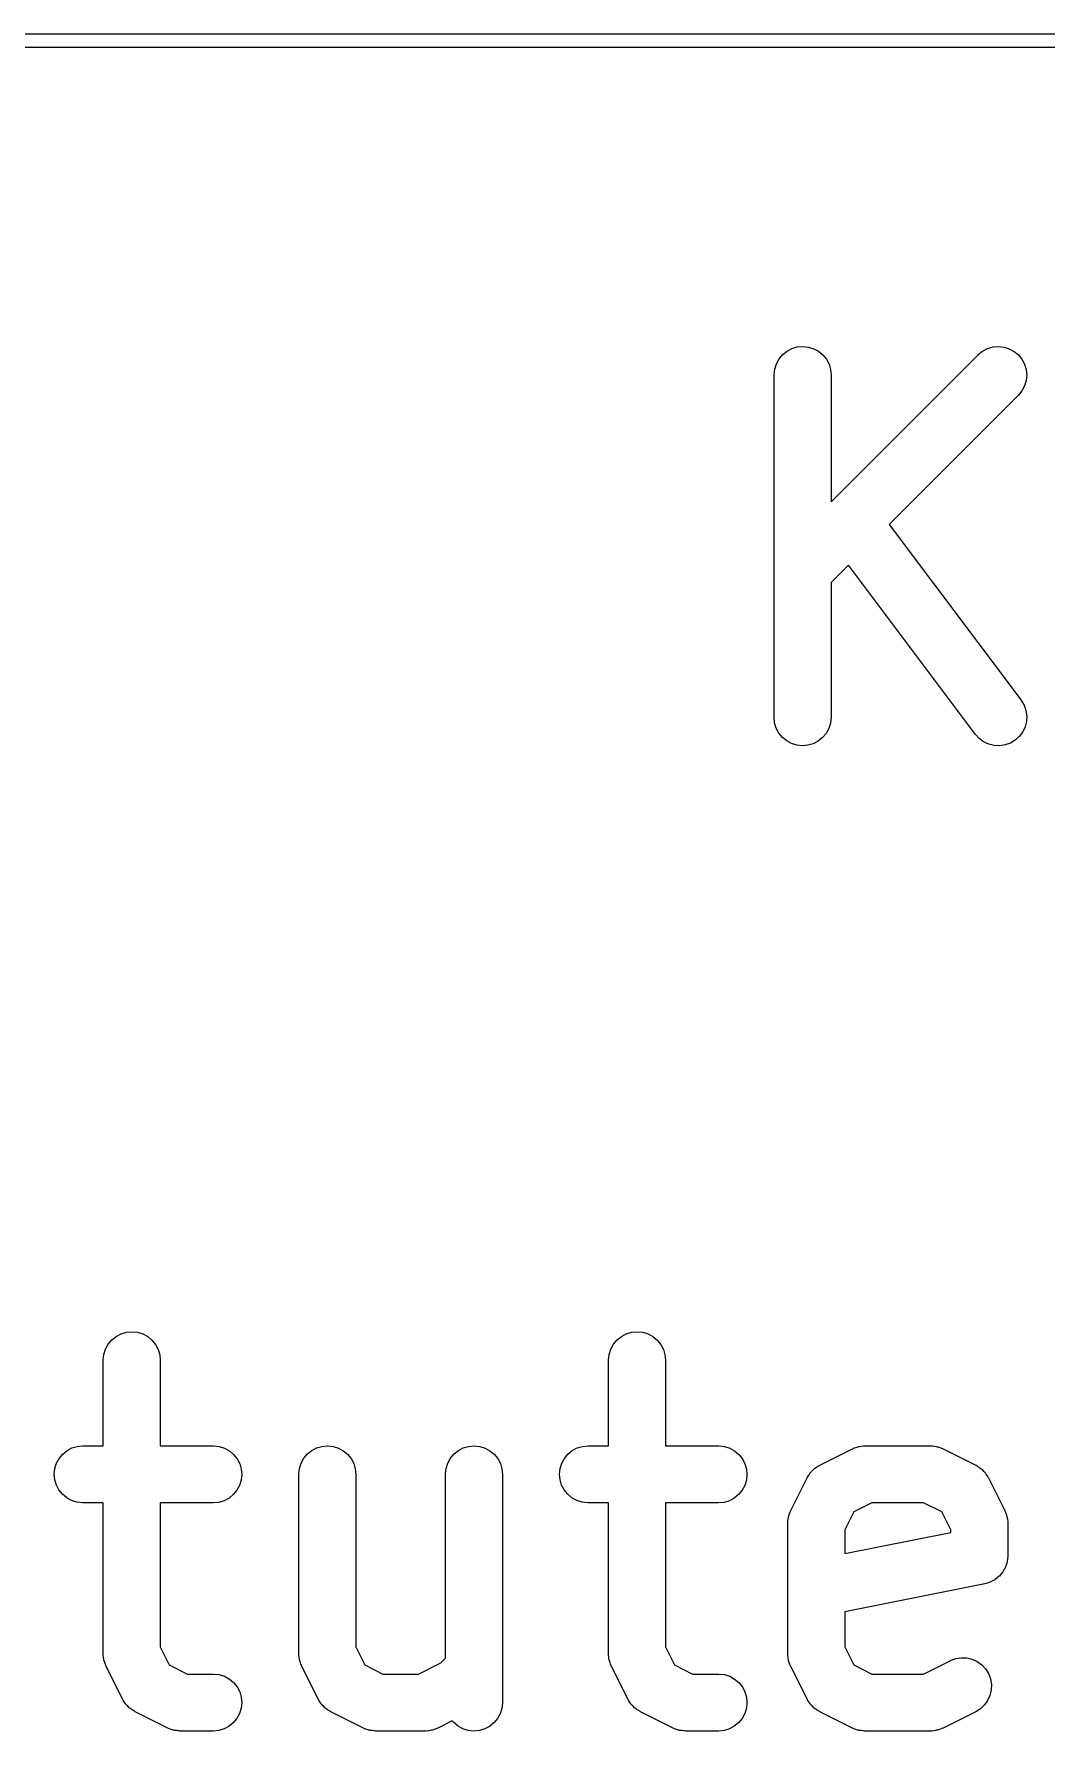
# Model space of a CAD drawing. Extents: x 60 to 191, y -145 to -39.
# Drawn here: x 92.64 to 101.51, y -53.68 to -38.8 of the extents above; entities that cross this region are included whole.
import ezdxf

# ---------------------------------------------------------------- set-up
doc = ezdxf.new("R2010")
doc.units = 0
doc.header["$MEASUREMENT"] = 0
doc.layers.add('BLACK', color=7, linetype='CONTINUOUS')

msp = doc.modelspace()

# ---------------------------------------------------------------- linework, layer by layer
at = {"layer": 'BLACK', "linetype": 'CONTINUOUS'}
for p, q in [((59.6929, -38.802), (190.497, -38.802)), ((190.44, -38.922), (59.75, -38.922)), ((99.1505, -41.6927), (99.174, -41.6499)), ((99.174, -41.6499), (99.2054, -41.6125)), ((99.2054, -41.6125), (99.2434, -41.582)), ((99.2434, -41.582), (99.2866, -41.5593)), ((99.2866, -41.5593), (99.3334, -41.5456)), ((99.3334, -41.5456), (99.382, -41.5411)), ((99.382, -41.5411), (99.4306, -41.5462)), ((99.4306, -41.5462), (99.4772, -41.5607)), ((99.4772, -41.5607), (99.5201, -41.5839)), ((99.5201, -41.5839), (99.5577, -41.615)), ((99.5577, -41.615), (99.5885, -41.6528)), ((99.6303, -42.9019), (100.918, -41.6144)), ((100.918, -41.6144), (100.92, -41.6119)), ((100.92, -41.6119), (100.958, -41.5815)), ((100.958, -41.5815), (101.002, -41.559)), ((101.002, -41.559), (101.049, -41.5454)), ((101.049, -41.5454), (101.097, -41.5412)), ((101.097, -41.5412), (101.146, -41.5464)), ((101.146, -41.5464), (101.192, -41.561)), ((101.192, -41.561), (101.235, -41.5844)), ((101.235, -41.5844), (101.273, -41.6156)), ((101.273, -41.6156), (101.303, -41.6535)), ((99.1303, -41.7877), (99.1357, -41.7392)), ((99.1303, -41.7911), (99.1303, -41.7877)), ((99.1303, -44.7911), (99.1303, -41.7911)), ((99.1357, -41.7392), (99.1505, -41.6927)), ((99.5885, -41.6528), (99.6114, -41.6959)), ((99.6114, -41.6959), (99.6255, -41.7426)), ((99.6255, -41.7426), (99.6303, -41.7911)), ((99.6303, -41.7911), (99.6303, -42.9019)), ((101.303, -41.6535), (101.326, -41.6967)), ((101.326, -41.6967), (101.34, -41.7434)), ((101.34, -41.7434), (101.345, -41.792)), ((101.345, -41.792), (101.34, -41.8406)), ((101.302, -41.9302), (101.271, -41.9679)), ((101.325, -41.8872), (101.302, -41.9302)), ((101.34, -41.8406), (101.325, -41.8872)), ((101.271, -41.9679), (100.139, -43.1003)), ((100.139, -43.1003), (101.295, -44.6411)), ((99.7818, -43.4575), (99.6303, -43.609)), ((100.895, -44.9411), (99.7818, -43.4575)), ((99.6303, -43.609), (99.6303, -44.7911)), ((101.295, -44.6411), (101.297, -44.6439)), ((101.297, -44.6439), (101.321, -44.686)), ((101.321, -44.686), (101.337, -44.7321)), ((101.337, -44.7321), (101.344, -44.7804)), ((99.135, -44.8397), (99.1303, -44.7911)), ((99.1491, -44.8864), (99.135, -44.8397)), ((99.1721, -44.9295), (99.1491, -44.8864)), ((99.6101, -44.8896), (99.5866, -44.9324)), ((99.6248, -44.8431), (99.6101, -44.8896)), ((99.6303, -44.7946), (99.6248, -44.8431)), ((99.6303, -44.7911), (99.6303, -44.7946)), ((101.309, -44.9204), (101.279, -44.9595)), ((101.33, -44.8764), (101.309, -44.9204)), ((101.342, -44.8291), (101.33, -44.8764)), ((101.344, -44.7804), (101.342, -44.8291)), ((99.2029, -44.9673), (99.1721, -44.9295)), ((99.2405, -44.9984), (99.2029, -44.9673)), ((99.2834, -45.0216), (99.2405, -44.9984)), ((99.33, -45.036), (99.2834, -45.0216)), ((99.3785, -45.0411), (99.33, -45.036)), ((99.4271, -45.0367), (99.3785, -45.0411)), ((99.4739, -45.0229), (99.4271, -45.0367)), ((99.5172, -45.0003), (99.4739, -45.0229)), ((99.5552, -44.9698), (99.5172, -45.0003)), ((99.5866, -44.9324), (99.5552, -44.9698)), ((100.928, -44.9771), (100.895, -44.9411)), ((100.967, -45.006), (100.928, -44.9771)), ((101.011, -45.0268), (100.967, -45.006)), ((101.058, -45.0385), (101.011, -45.0268)), ((101.107, -45.0408), (101.058, -45.0385)), ((101.155, -45.0336), (101.107, -45.0408)), ((101.201, -45.0172), (101.155, -45.0336)), ((101.243, -44.9922), (101.201, -45.0172)), ((101.279, -44.9595), (101.243, -44.9922)), ((93.2934, -50.2859), (93.3248, -50.2485)), ((93.3248, -50.2485), (93.3628, -50.218)), ((93.3628, -50.218), (93.4061, -50.1953)), ((93.4061, -50.1953), (93.4529, -50.1816)), ((93.4529, -50.1816), (93.5015, -50.1771)), ((93.5015, -50.1771), (93.55, -50.1822)), ((93.55, -50.1822), (93.5966, -50.1967)), ((93.5966, -50.1967), (93.6395, -50.2199)), ((93.6395, -50.2199), (93.6771, -50.251)), ((93.6771, -50.251), (93.7079, -50.2888)), ((97.722, -50.2859), (97.7534, -50.2485)), ((97.7534, -50.2485), (97.7914, -50.218)), ((97.7914, -50.218), (97.8346, -50.1953)), ((97.8346, -50.1953), (97.8814, -50.1816)), ((97.8814, -50.1816), (97.93, -50.1771)), ((97.93, -50.1771), (97.9786, -50.1822)), ((97.9786, -50.1822), (98.0252, -50.1967)), ((98.0252, -50.1967), (98.0681, -50.2199)), ((98.0681, -50.2199), (98.1057, -50.251)), ((98.1057, -50.251), (98.1365, -50.2888)), ((93.2497, -50.4237), (93.2552, -50.3752)), ((93.2497, -50.4271), (93.2497, -50.4237)), ((93.2552, -50.3752), (93.2699, -50.3287)), ((93.2699, -50.3287), (93.2934, -50.2859)), ((93.7079, -50.2888), (93.7309, -50.3319)), ((93.7309, -50.3319), (93.745, -50.3786)), ((93.745, -50.3786), (93.7497, -50.4271)), ((97.6783, -50.4237), (97.6837, -50.3752)), ((97.6783, -50.4271), (97.6783, -50.4237)), ((97.6837, -50.3752), (97.6985, -50.3287)), ((97.6985, -50.3287), (97.722, -50.2859)), ((98.1365, -50.2888), (98.1594, -50.3319)), ((98.1594, -50.3319), (98.1735, -50.3786)), ((98.1735, -50.3786), (98.1783, -50.4271)), ((93.2497, -51.1771), (93.2497, -50.4271)), ((93.7497, -50.4271), (93.7497, -51.1771)), ((97.6783, -51.1771), (97.6783, -50.4271)), ((98.1783, -50.4271), (98.1783, -51.1771)), ((92.8407, -51.3303), (92.8639, -51.2873)), ((92.8639, -51.2873), (92.895, -51.2497)), ((92.895, -51.2497), (92.9328, -51.2189)), ((92.9328, -51.2189), (92.9759, -51.196)), ((92.9759, -51.196), (93.0226, -51.1819)), ((93.0226, -51.1819), (93.0711, -51.1771)), ((93.0711, -51.1771), (93.2497, -51.1771)), ((93.7497, -51.1771), (94.214, -51.1771)), ((94.214, -51.1771), (94.2175, -51.1772)), ((94.2175, -51.1772), (94.266, -51.1826)), ((94.266, -51.1826), (94.3125, -51.1974)), ((94.3125, -51.1974), (94.3552, -51.2209)), ((94.3552, -51.2209), (94.3926, -51.2522)), ((94.3926, -51.2522), (94.4232, -51.2903)), ((94.4232, -51.2903), (94.4458, -51.3335)), ((94.9842, -51.3287), (95.0077, -51.2859)), ((95.0077, -51.2859), (95.0391, -51.2485)), ((95.0391, -51.2485), (95.0771, -51.218)), ((95.0771, -51.218), (95.1203, -51.1953)), ((95.1203, -51.1953), (95.1672, -51.1816)), ((95.1672, -51.1816), (95.2157, -51.1771)), ((95.2157, -51.1771), (95.2643, -51.1822)), ((95.2643, -51.1822), (95.3109, -51.1967)), ((95.3109, -51.1967), (95.3538, -51.2199)), ((95.3538, -51.2199), (95.3914, -51.251)), ((95.3914, -51.251), (95.4222, -51.2888)), ((95.4222, -51.2888), (95.4451, -51.3319)), ((96.2699, -51.3287), (96.2934, -51.2859)), ((96.2934, -51.2859), (96.3248, -51.2485)), ((96.3248, -51.2485), (96.3628, -51.218)), ((96.3628, -51.218), (96.4061, -51.1953)), ((96.4061, -51.1953), (96.4529, -51.1816)), ((96.4529, -51.1816), (96.5015, -51.1771)), ((96.5015, -51.1771), (96.55, -51.1822)), ((96.55, -51.1822), (96.5966, -51.1967)), ((96.5966, -51.1967), (96.6395, -51.2199)), ((96.6395, -51.2199), (96.6771, -51.251)), ((96.6771, -51.251), (96.7079, -51.2888)), ((96.7079, -51.2888), (96.7309, -51.3319)), ((97.2692, -51.3303), (97.2925, -51.2873)), ((97.2925, -51.2873), (97.3236, -51.2497)), ((97.3236, -51.2497), (97.3614, -51.2189)), ((97.3614, -51.2189), (97.4044, -51.196)), ((97.4044, -51.196), (97.4512, -51.1819)), ((97.4512, -51.1819), (97.4997, -51.1771)), ((97.4997, -51.1771), (97.6783, -51.1771)), ((98.1783, -51.1771), (98.6426, -51.1771)), ((98.6426, -51.1771), (98.6461, -51.1772)), ((98.6461, -51.1772), (98.6945, -51.1826)), ((98.6945, -51.1826), (98.7411, -51.1974)), ((98.7411, -51.1974), (98.7838, -51.2209)), ((98.7838, -51.2209), (98.8212, -51.2522)), ((98.8212, -51.2522), (98.8518, -51.2903)), ((98.8518, -51.2903), (98.8744, -51.3335)), ((99.5308, -51.3464), (99.8165, -51.2035)), ((99.8165, -51.2035), (99.8196, -51.202)), ((99.8196, -51.202), (99.8265, -51.1995)), ((99.8265, -51.1995), (99.833, -51.196)), ((99.833, -51.196), (99.8494, -51.1911)), ((99.8494, -51.1911), (99.8654, -51.1852)), ((99.8654, -51.1852), (99.8727, -51.184)), ((99.8727, -51.184), (99.8797, -51.1819)), ((99.8797, -51.1819), (99.8967, -51.1802)), ((99.8967, -51.1802), (99.9136, -51.1776)), ((99.9136, -51.1776), (99.921, -51.1779)), ((99.921, -51.1779), (99.9283, -51.1771)), ((99.9283, -51.1771), (100.5, -51.1771)), ((100.5, -51.1771), (100.503, -51.1772)), ((100.503, -51.1772), (100.511, -51.178)), ((100.511, -51.178), (100.518, -51.1778)), ((100.518, -51.1778), (100.535, -51.1807)), ((100.535, -51.1807), (100.552, -51.1826)), ((100.552, -51.1826), (100.559, -51.1848)), ((100.559, -51.1848), (100.566, -51.1861)), ((100.566, -51.1861), (100.582, -51.1922)), ((100.582, -51.1922), (100.598, -51.1974)), ((100.598, -51.1974), (100.605, -51.2009)), ((100.605, -51.2009), (100.612, -51.2035)), ((100.612, -51.2035), (100.897, -51.3464)), ((92.8211, -51.4254), (92.8262, -51.3769)), ((92.8256, -51.474), (92.8211, -51.4254)), ((92.8262, -51.3769), (92.8407, -51.3303)), ((94.4458, -51.3335), (94.4596, -51.3803)), ((94.464, -51.4289), (94.4589, -51.4774)), ((94.4596, -51.3803), (94.464, -51.4289)), ((94.964, -51.4237), (94.9695, -51.3752)), ((94.964, -51.4271), (94.964, -51.4237)), ((94.964, -52.9986), (94.964, -51.4271)), ((94.9695, -51.3752), (94.9842, -51.3287)), ((95.4451, -51.3319), (95.4592, -51.3786)), ((95.4592, -51.3786), (95.464, -51.4271)), ((95.464, -51.4271), (95.464, -52.9396)), ((96.2497, -51.4237), (96.2552, -51.3752)), ((96.2497, -51.4271), (96.2497, -51.4237)), ((96.2497, -53.0379), (96.2497, -51.4271)), ((96.2552, -51.3752), (96.2699, -51.3287)), ((96.7309, -51.3319), (96.745, -51.3786)), ((96.745, -51.3786), (96.7497, -51.4271)), ((96.7497, -51.4271), (96.7497, -53.4271)), ((97.2497, -51.4254), (97.2548, -51.3769)), ((97.2541, -51.474), (97.2497, -51.4254)), ((97.2548, -51.3769), (97.2692, -51.3303)), ((98.8744, -51.3335), (98.8881, -51.3803)), ((98.8926, -51.4289), (98.8875, -51.4774)), ((98.8881, -51.3803), (98.8926, -51.4289)), ((99.2761, -51.7439), (99.419, -51.4582)), ((99.419, -51.4582), (99.4205, -51.4551)), ((99.4205, -51.4551), (99.4235, -51.4506)), ((99.4235, -51.4506), (99.4257, -51.4456)), ((99.4257, -51.4456), (99.4367, -51.4301)), ((99.4367, -51.4301), (99.4471, -51.4141)), ((99.4471, -51.4141), (99.4509, -51.4103)), ((99.4509, -51.4103), (99.454, -51.4059)), ((99.454, -51.4059), (99.4678, -51.3928)), ((99.4678, -51.3928), (99.4811, -51.3791)), ((99.4811, -51.3791), (99.4855, -51.3761)), ((99.4855, -51.3761), (99.4895, -51.3724)), ((99.4895, -51.3724), (99.5056, -51.3622)), ((99.5056, -51.3622), (99.5212, -51.3514)), ((99.5212, -51.3514), (99.5262, -51.3493)), ((99.5262, -51.3493), (99.5308, -51.3464)), ((100.897, -51.3464), (100.9, -51.348)), ((100.9, -51.348), (100.905, -51.3509)), ((100.905, -51.3509), (100.91, -51.3531)), ((100.91, -51.3531), (100.925, -51.3642)), ((100.925, -51.3642), (100.941, -51.3745)), ((100.941, -51.3745), (100.945, -51.3783)), ((100.945, -51.3783), (100.95, -51.3814)), ((100.95, -51.3814), (100.963, -51.3953)), ((100.963, -51.3953), (100.976, -51.4085)), ((100.976, -51.4085), (100.979, -51.413)), ((100.979, -51.413), (100.983, -51.4169)), ((100.983, -51.4169), (100.993, -51.433)), ((100.993, -51.433), (101.004, -51.4487)), ((101.004, -51.4487), (101.006, -51.4536)), ((101.006, -51.4536), (101.009, -51.4582)), ((101.009, -51.4582), (101.152, -51.7439)), ((92.8393, -51.5208), (92.8256, -51.474)), ((92.862, -51.564), (92.8393, -51.5208)), ((92.8925, -51.6021), (92.862, -51.564)), ((92.9299, -51.6334), (92.8925, -51.6021)), ((94.3902, -51.6045), (94.3523, -51.6354)), ((94.4213, -51.5669), (94.3902, -51.6045)), ((94.4445, -51.524), (94.4213, -51.5669)), ((94.4589, -51.4774), (94.4445, -51.524)), ((97.2679, -51.5208), (97.2541, -51.474)), ((97.2905, -51.564), (97.2679, -51.5208)), ((97.3211, -51.6021), (97.2905, -51.564)), ((97.3585, -51.6334), (97.3211, -51.6021)), ((98.8187, -51.6045), (98.7809, -51.6354)), ((98.8498, -51.5669), (98.8187, -51.6045)), ((98.873, -51.524), (98.8498, -51.5669)), ((98.8875, -51.4774), (98.873, -51.524)), ((92.9727, -51.6569), (92.9299, -51.6334)), ((93.0192, -51.6717), (92.9727, -51.6569)), ((93.0677, -51.6771), (93.0192, -51.6717)), ((93.0711, -51.6771), (93.0677, -51.6771)), ((93.2497, -51.6771), (93.0711, -51.6771)), ((93.2497, -52.9986), (93.2497, -51.6771)), ((94.214, -51.6771), (93.7497, -51.6771)), ((93.7497, -51.6771), (93.7497, -52.9396)), ((94.2626, -51.6724), (94.214, -51.6771)), ((94.3093, -51.6583), (94.2626, -51.6724)), ((94.3523, -51.6354), (94.3093, -51.6583)), ((97.4012, -51.6569), (97.3585, -51.6334)), ((97.4477, -51.6717), (97.4012, -51.6569)), ((97.4962, -51.6771), (97.4477, -51.6717)), ((97.4997, -51.6771), (97.4962, -51.6771)), ((97.6783, -51.6771), (97.4997, -51.6771)), ((97.6783, -52.9986), (97.6783, -51.6771)), ((98.6426, -51.6771), (98.1783, -51.6771)), ((98.1783, -51.6771), (98.1783, -52.9396)), ((98.6911, -51.6724), (98.6426, -51.6771)), ((98.7378, -51.6583), (98.6911, -51.6724)), ((98.7809, -51.6354), (98.7378, -51.6583)), ((99.2648, -51.7735), (99.2699, -51.7572)), ((99.2699, -51.7572), (99.2735, -51.7508)), ((99.2735, -51.7508), (99.2761, -51.7439)), ((99.8289, -51.7563), (99.7497, -51.9147)), ((99.9873, -51.6771), (99.8289, -51.7563)), ((100.441, -51.6771), (99.9873, -51.6771)), ((100.599, -51.7563), (100.441, -51.6771)), ((100.678, -51.9147), (100.599, -51.7563)), ((101.152, -51.7439), (101.153, -51.747)), ((101.153, -51.747), (101.156, -51.754)), ((101.156, -51.754), (101.159, -51.7604)), ((101.159, -51.7604), (101.164, -51.7768)), ((99.2497, -51.8522), (99.2506, -51.8449)), ((99.2497, -51.8557), (99.2497, -51.8522)), ((99.2497, -52.9986), (99.2497, -51.8557)), ((99.2504, -51.8376), (99.2533, -51.8207)), ((99.2506, -51.8449), (99.2504, -51.8376)), ((99.2533, -51.8207), (99.2552, -51.8037)), ((99.2552, -51.8037), (99.2574, -51.7967)), ((99.2574, -51.7967), (99.2586, -51.7895)), ((99.2586, -51.7895), (99.2648, -51.7735)), ((101.164, -51.7768), (101.17, -51.7928)), ((101.17, -51.7928), (101.171, -51.8001)), ((101.171, -51.8001), (101.174, -51.8072)), ((101.174, -51.8072), (101.175, -51.8242)), ((101.175, -51.8242), (101.178, -51.841)), ((101.178, -51.841), (101.178, -51.8484)), ((101.178, -51.8484), (101.178, -51.8557)), ((101.178, -51.8557), (101.178, -52.1414)), ((99.7497, -51.9147), (99.7497, -52.1222)), ((99.7497, -52.1222), (100.678, -51.9365)), ((100.678, -51.9365), (100.678, -51.9147)), ((101.173, -52.1934), (101.166, -52.2156)), ((101.176, -52.1681), (101.173, -52.1912)), ((101.173, -52.1912), (101.173, -52.1923)), ((101.173, -52.1923), (101.173, -52.1934)), ((101.178, -52.1449), (101.176, -52.1681)), ((101.178, -52.1414), (101.178, -52.1426)), ((101.178, -52.1426), (101.178, -52.1427)), ((101.178, -52.1427), (101.178, -52.1428)), ((101.178, -52.1428), (101.178, -52.1449)), ((101.065, -52.3506), (101.045, -52.3614)), ((101.066, -52.3499), (101.065, -52.3506)), ((101.067, -52.3494), (101.066, -52.3499)), ((101.085, -52.3347), (101.067, -52.3494)), ((101.103, -52.32), (101.085, -52.3347)), ((101.104, -52.3192), (101.103, -52.32)), ((101.105, -52.3185), (101.104, -52.3192)), ((101.12, -52.3005), (101.105, -52.3185)), ((101.135, -52.2827), (101.12, -52.3005)), ((101.136, -52.2808), (101.135, -52.2817)), ((101.135, -52.2817), (101.135, -52.2827)), ((101.147, -52.2603), (101.136, -52.2808)), ((101.158, -52.2399), (101.147, -52.2603)), ((101.159, -52.2379), (101.158, -52.2388)), ((101.158, -52.2388), (101.158, -52.2399)), ((101.166, -52.2156), (101.159, -52.2379)), ((100.977, -52.3866), (99.7497, -52.6321)), ((101, -52.3798), (100.977, -52.3866)), ((101.022, -52.3732), (101, -52.3798)), ((101.023, -52.3727), (101.022, -52.3732)), ((101.024, -52.3724), (101.023, -52.3727)), ((101.045, -52.3614), (101.024, -52.3724)), ((99.7497, -52.6321), (99.7497, -52.9396)), ((93.7497, -52.9396), (93.8289, -53.0979)), ((95.464, -52.9396), (95.5432, -53.0979)), ((98.1783, -52.9396), (98.2575, -53.0979)), ((99.7497, -52.9396), (99.8289, -53.0979)), ((93.2504, -53.0059), (93.2497, -52.9986)), ((93.2501, -53.0132), (93.2504, -53.0059)), ((93.2528, -53.0301), (93.2501, -53.0132)), ((93.2545, -53.0471), (93.2528, -53.0301)), ((93.2566, -53.0542), (93.2545, -53.0471)), ((93.2577, -53.0614), (93.2566, -53.0542)), ((93.2636, -53.0775), (93.2577, -53.0614)), ((93.2686, -53.0938), (93.2636, -53.0775)), ((93.272, -53.1003), (93.2686, -53.0938)), ((93.2746, -53.1072), (93.272, -53.1003)), ((93.8289, -53.0979), (93.9873, -53.1771)), ((94.9647, -53.0059), (94.964, -52.9986)), ((94.9644, -53.0132), (94.9647, -53.0059)), ((94.9671, -53.0301), (94.9644, -53.0132)), ((94.9688, -53.0471), (94.9671, -53.0301)), ((94.9709, -53.0542), (94.9688, -53.0471)), ((94.972, -53.0614), (94.9709, -53.0542)), ((94.9779, -53.0775), (94.972, -53.0614)), ((94.9829, -53.0938), (94.9779, -53.0775)), ((94.9863, -53.1003), (94.9829, -53.0938)), ((94.9889, -53.1072), (94.9863, -53.1003)), ((95.5432, -53.0979), (95.7016, -53.1771)), ((96.0121, -53.1771), (96.2088, -53.0788)), ((96.2088, -53.0788), (96.2497, -53.0379)), ((97.679, -53.0059), (97.6783, -52.9986)), ((97.6787, -53.0132), (97.679, -53.0059)), ((97.6814, -53.0301), (97.6787, -53.0132)), ((97.683, -53.0471), (97.6814, -53.0301)), ((97.6852, -53.0542), (97.683, -53.0471)), ((97.6863, -53.0614), (97.6852, -53.0542)), ((97.6922, -53.0775), (97.6863, -53.0614)), ((97.6971, -53.0938), (97.6922, -53.0775)), ((97.7006, -53.1003), (97.6971, -53.0938)), ((97.7031, -53.1072), (97.7006, -53.1003)), ((98.2575, -53.0979), (98.4159, -53.1771)), ((99.2504, -53.0059), (99.2497, -52.9986)), ((99.2501, -53.0132), (99.2504, -53.0059)), ((99.2528, -53.0301), (99.2501, -53.0132)), ((99.2545, -53.0471), (99.2528, -53.0301)), ((99.2566, -53.0542), (99.2545, -53.0471)), ((99.2577, -53.0614), (99.2566, -53.0542)), ((99.2636, -53.0775), (99.2577, -53.0614)), ((99.2686, -53.0938), (99.2636, -53.0775)), ((99.272, -53.1003), (99.2686, -53.0938)), ((99.2746, -53.1072), (99.272, -53.1003)), ((99.8289, -53.0979), (99.9873, -53.1771)), ((100.441, -53.1771), (100.674, -53.0607)), ((100.674, -53.0607), (100.677, -53.0591)), ((100.677, -53.0591), (100.723, -53.0423)), ((100.723, -53.0423), (100.771, -53.0347)), ((100.771, -53.0347), (100.82, -53.0366)), ((100.82, -53.0366), (100.867, -53.048)), ((100.867, -53.048), (100.911, -53.0683)), ((100.911, -53.0683), (100.951, -53.0969)), ((100.951, -53.0969), (100.984, -53.1326)), ((93.2761, -53.1104), (93.2746, -53.1072)), ((93.419, -53.3961), (93.2761, -53.1104)), ((93.9873, -53.1771), (94.214, -53.1771)), ((94.214, -53.1771), (94.2175, -53.1772)), ((94.2175, -53.1772), (94.266, -53.1826)), ((94.266, -53.1826), (94.3125, -53.1974)), ((94.3125, -53.1974), (94.3552, -53.2209)), ((94.3552, -53.2209), (94.3926, -53.2522)), ((94.3926, -53.2522), (94.4232, -53.2903)), ((94.9904, -53.1104), (94.9889, -53.1072)), ((95.1332, -53.3961), (94.9904, -53.1104)), ((95.7016, -53.1771), (96.0121, -53.1771)), ((97.7047, -53.1104), (97.7031, -53.1072)), ((97.8475, -53.3961), (97.7047, -53.1104)), ((98.4159, -53.1771), (98.6426, -53.1771)), ((98.6426, -53.1771), (98.6461, -53.1772)), ((98.6461, -53.1772), (98.6945, -53.1826)), ((98.6945, -53.1826), (98.7411, -53.1974)), ((98.7411, -53.1974), (98.7838, -53.2209)), ((98.7838, -53.2209), (98.8212, -53.2522)), ((98.8212, -53.2522), (98.8518, -53.2903)), ((99.2761, -53.1104), (99.2746, -53.1072)), ((99.419, -53.3961), (99.2761, -53.1104)), ((99.9873, -53.1771), (100.441, -53.1771)), ((100.984, -53.1326), (101.01, -53.174)), ((101.01, -53.174), (101.027, -53.2197)), ((101.027, -53.2197), (101.035, -53.2679)), ((93.4218, -53.4007), (93.419, -53.3961)), ((93.424, -53.4056), (93.4218, -53.4007)), ((94.4232, -53.2903), (94.4458, -53.3335)), ((94.4458, -53.3335), (94.4596, -53.3803)), ((94.4596, -53.3803), (94.464, -53.4289)), ((95.1361, -53.4007), (95.1332, -53.3961)), ((95.1383, -53.4056), (95.1361, -53.4007)), ((97.8504, -53.4007), (97.8475, -53.3961)), ((97.8526, -53.4056), (97.8504, -53.4007)), ((98.8518, -53.2903), (98.8744, -53.3335)), ((98.8744, -53.3335), (98.8881, -53.3803)), ((98.8881, -53.3803), (98.8926, -53.4289)), ((99.4218, -53.4007), (99.419, -53.3961)), ((99.424, -53.4056), (99.4218, -53.4007)), ((101.022, -53.3642), (101.002, -53.4087)), ((101.033, -53.3166), (101.022, -53.3642)), ((101.035, -53.2679), (101.033, -53.3166)), ((93.4348, -53.4213), (93.424, -53.4056)), ((93.4449, -53.4374), (93.4348, -53.4213)), ((93.4487, -53.4413), (93.4449, -53.4374)), ((93.4517, -53.4458), (93.4487, -53.4413)), ((93.4654, -53.459), (93.4517, -53.4458)), ((93.4784, -53.4729), (93.4654, -53.459)), ((93.4828, -53.476), (93.4784, -53.4729)), ((93.4867, -53.4798), (93.4828, -53.476)), ((93.5027, -53.4901), (93.4867, -53.4798)), ((93.5182, -53.5012), (93.5027, -53.4901)), ((93.5231, -53.5034), (93.5182, -53.5012)), ((93.5277, -53.5063), (93.5231, -53.5034)), ((93.5308, -53.5079), (93.5277, -53.5063)), ((93.8165, -53.6507), (93.5308, -53.5079)), ((94.4445, -53.524), (94.4213, -53.5669)), ((94.4589, -53.4774), (94.4445, -53.524)), ((94.464, -53.4289), (94.4589, -53.4774)), ((95.1491, -53.4213), (95.1383, -53.4056)), ((95.1592, -53.4374), (95.1491, -53.4213)), ((95.1629, -53.4413), (95.1592, -53.4374)), ((95.166, -53.4458), (95.1629, -53.4413)), ((95.1796, -53.459), (95.166, -53.4458)), ((95.1927, -53.4729), (95.1796, -53.459)), ((95.1971, -53.476), (95.1927, -53.4729)), ((95.201, -53.4798), (95.1971, -53.476)), ((95.217, -53.4901), (95.201, -53.4798)), ((95.2325, -53.5012), (95.217, -53.4901)), ((95.2374, -53.5034), (95.2325, -53.5012)), ((95.2419, -53.5063), (95.2374, -53.5034)), ((95.2451, -53.5079), (95.2419, -53.5063)), ((95.5308, -53.6507), (95.2451, -53.5079)), ((96.7295, -53.5256), (96.706, -53.5684)), ((96.7443, -53.4791), (96.7295, -53.5256)), ((96.7497, -53.4306), (96.7443, -53.4791)), ((96.7497, -53.4271), (96.7497, -53.4306)), ((97.8634, -53.4213), (97.8526, -53.4056)), ((97.8735, -53.4374), (97.8634, -53.4213)), ((97.8772, -53.4413), (97.8735, -53.4374)), ((97.8803, -53.4458), (97.8772, -53.4413)), ((97.8939, -53.459), (97.8803, -53.4458)), ((97.907, -53.4729), (97.8939, -53.459)), ((97.9114, -53.476), (97.907, -53.4729)), ((97.9153, -53.4798), (97.9114, -53.476)), ((97.9313, -53.4901), (97.9153, -53.4798)), ((97.9468, -53.5012), (97.9313, -53.4901)), ((97.9517, -53.5034), (97.9468, -53.5012)), ((97.9562, -53.5063), (97.9517, -53.5034)), ((97.9593, -53.5079), (97.9562, -53.5063)), ((98.2451, -53.6507), (97.9593, -53.5079)), ((98.873, -53.524), (98.8498, -53.5669)), ((98.8875, -53.4774), (98.873, -53.524)), ((98.8926, -53.4289), (98.8875, -53.4774)), ((99.4348, -53.4213), (99.424, -53.4056)), ((99.4449, -53.4374), (99.4348, -53.4213)), ((99.4487, -53.4413), (99.4449, -53.4374)), ((99.4517, -53.4458), (99.4487, -53.4413)), ((99.4654, -53.459), (99.4517, -53.4458)), ((99.4784, -53.4729), (99.4654, -53.459)), ((99.4828, -53.476), (99.4784, -53.4729)), ((99.4867, -53.4798), (99.4828, -53.476)), ((99.5027, -53.4901), (99.4867, -53.4798)), ((99.5182, -53.5012), (99.5027, -53.4901)), ((99.5231, -53.5034), (99.5182, -53.5012)), ((99.5277, -53.5063), (99.5231, -53.5034)), ((99.5308, -53.5079), (99.5277, -53.5063)), ((99.8165, -53.6507), (99.5308, -53.5079)), ((100.897, -53.5079), (100.612, -53.6507)), ((100.939, -53.4819), (100.897, -53.5079)), ((100.974, -53.4484), (100.939, -53.4819)), ((101.002, -53.4087), (100.974, -53.4484)), ((93.8234, -53.6534), (93.8165, -53.6507)), ((93.8298, -53.6569), (93.8234, -53.6534)), ((93.8461, -53.6621), (93.8298, -53.6569)), ((93.862, -53.6682), (93.8461, -53.6621)), ((93.8693, -53.6695), (93.862, -53.6682)), ((93.8763, -53.6717), (93.8693, -53.6695)), ((93.8933, -53.6736), (93.8763, -53.6717)), ((93.9101, -53.6765), (93.8933, -53.6736)), ((93.9175, -53.6763), (93.9101, -53.6765)), ((93.9248, -53.6771), (93.9175, -53.6763)), ((93.9283, -53.6771), (93.9248, -53.6771)), ((94.214, -53.6771), (93.9283, -53.6771)), ((94.2626, -53.6724), (94.214, -53.6771)), ((94.3093, -53.6583), (94.2626, -53.6724)), ((94.3523, -53.6354), (94.3093, -53.6583)), ((94.3902, -53.6045), (94.3523, -53.6354)), ((94.4213, -53.5669), (94.3902, -53.6045)), ((95.5376, -53.6534), (95.5308, -53.6507)), ((95.5441, -53.6569), (95.5376, -53.6534)), ((95.5604, -53.6621), (95.5441, -53.6569)), ((95.5763, -53.6682), (95.5604, -53.6621)), ((95.5836, -53.6695), (95.5763, -53.6682)), ((95.5906, -53.6717), (95.5836, -53.6695)), ((95.6076, -53.6736), (95.5906, -53.6717)), ((95.6244, -53.6765), (95.6076, -53.6736)), ((95.6318, -53.6763), (95.6244, -53.6765)), ((95.6391, -53.6771), (95.6318, -53.6763)), ((95.6426, -53.6771), (95.6391, -53.6771)), ((96.0711, -53.6771), (95.6426, -53.6771)), ((96.0785, -53.6764), (96.0711, -53.6771)), ((96.0858, -53.6767), (96.0785, -53.6764)), ((96.1027, -53.674), (96.0858, -53.6767)), ((96.1197, -53.6724), (96.1027, -53.674)), ((96.1267, -53.6703), (96.1197, -53.6724)), ((96.134, -53.6691), (96.1267, -53.6703)), ((96.15, -53.6632), (96.134, -53.6691)), ((96.1664, -53.6583), (96.15, -53.6632)), ((96.1729, -53.6548), (96.1664, -53.6583)), ((96.1798, -53.6523), (96.1729, -53.6548)), ((96.1829, -53.6507), (96.1798, -53.6523)), ((96.3094, -53.5875), (96.1829, -53.6507)), ((96.3223, -53.6033), (96.3094, -53.5875)), ((96.3599, -53.6344), (96.3223, -53.6033)), ((96.4028, -53.6576), (96.3599, -53.6344)), ((96.4494, -53.672), (96.4028, -53.6576)), ((96.498, -53.6771), (96.4494, -53.672)), ((96.5466, -53.6727), (96.498, -53.6771)), ((96.5934, -53.6589), (96.5466, -53.6727)), ((96.6366, -53.6363), (96.5934, -53.6589)), ((96.6746, -53.6058), (96.6366, -53.6363)), ((96.706, -53.5684), (96.6746, -53.6058)), ((98.2519, -53.6534), (98.2451, -53.6507)), ((98.2584, -53.6569), (98.2519, -53.6534)), ((98.2747, -53.6621), (98.2584, -53.6569)), ((98.2906, -53.6682), (98.2747, -53.6621)), ((98.2979, -53.6695), (98.2906, -53.6682)), ((98.3049, -53.6717), (98.2979, -53.6695)), ((98.3219, -53.6736), (98.3049, -53.6717)), ((98.3387, -53.6765), (98.3219, -53.6736)), ((98.3461, -53.6763), (98.3387, -53.6765)), ((98.3534, -53.6771), (98.3461, -53.6763)), ((98.3569, -53.6771), (98.3534, -53.6771)), ((98.6426, -53.6771), (98.3569, -53.6771)), ((98.6911, -53.6724), (98.6426, -53.6771)), ((98.7378, -53.6583), (98.6911, -53.6724)), ((98.7809, -53.6354), (98.7378, -53.6583)), ((98.8187, -53.6045), (98.7809, -53.6354)), ((98.8498, -53.5669), (98.8187, -53.6045)), ((99.8234, -53.6534), (99.8165, -53.6507)), ((99.8298, -53.6569), (99.8234, -53.6534)), ((99.8461, -53.6621), (99.8298, -53.6569)), ((99.862, -53.6682), (99.8461, -53.6621)), ((99.8693, -53.6695), (99.862, -53.6682)), ((99.8763, -53.6717), (99.8693, -53.6695)), ((99.8933, -53.6736), (99.8763, -53.6717)), ((99.9101, -53.6765), (99.8933, -53.6736)), ((99.9175, -53.6763), (99.9101, -53.6765)), ((99.9248, -53.6771), (99.9175, -53.6763)), ((99.9283, -53.6771), (99.9248, -53.6771)), ((100.5, -53.6771), (99.9283, -53.6771)), ((100.507, -53.6764), (100.5, -53.6771)), ((100.514, -53.6767), (100.507, -53.6764)), ((100.531, -53.674), (100.514, -53.6767)), ((100.548, -53.6724), (100.531, -53.674)), ((100.555, -53.6703), (100.548, -53.6724)), ((100.563, -53.6691), (100.555, -53.6703)), ((100.579, -53.6632), (100.563, -53.6691)), ((100.595, -53.6583), (100.579, -53.6632)), ((100.601, -53.6548), (100.595, -53.6583)), ((100.608, -53.6523), (100.601, -53.6548)), ((100.612, -53.6507), (100.608, -53.6523))]:
    msp.add_line(p, q, dxfattribs=at)

doc.saveas('drawing.dxf')
